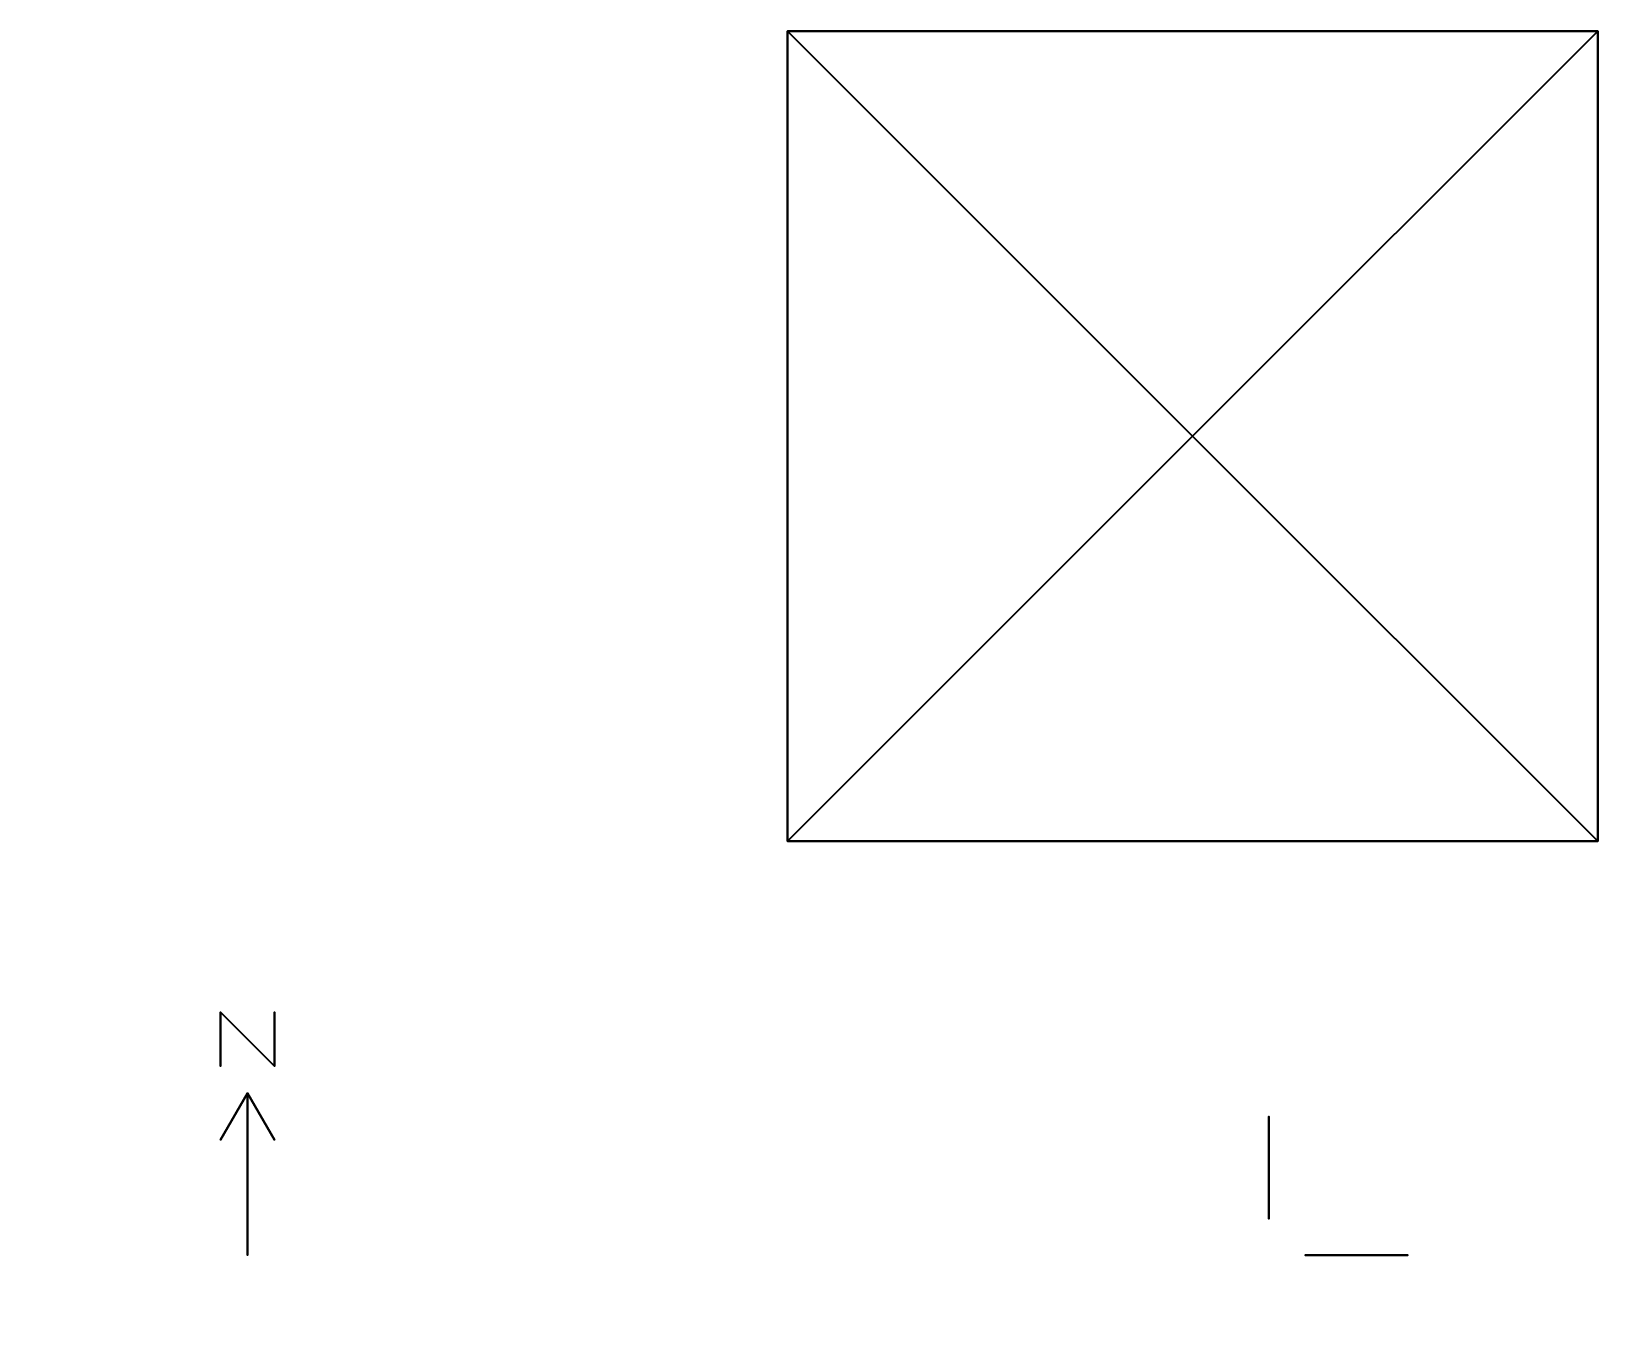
# Model space of a CAD drawing. Header units: metres. Extents: x -22.9 to 6.1, y -1.1 to 22.7.
import ezdxf

# ---------------------------------------------------------------- set-up
doc = ezdxf.new("R2010")
doc.units = ezdxf.units.M

msp = doc.modelspace()

# ---------------------------------------------------------------- linework, layer by layer
at = {"layer": '1', "color": 3}
for points in [[(-19.41227, 4.5, 0.1), (-19.41227, 4.5), (-19.41227, 3.5), (-19.41227, 3.5, 0.1)], [(-19.41227, 4.5, 0.1), (-19.41227, 4.5), (-18.41227, 3.5), (-18.41227, 3.5, 0.1)], [(-18.41227, 4.5, 0.1), (-18.41227, 4.5), (-18.41227, 3.5), (-18.41227, 3.5, 0.1)], [(-18.91227, 3, 0.1), (-18.91227, 3), (-19.41227, 2.13397), (-19.41227, 2.13397, 0.1)], [(-18.91227, 3, 0.1), (-18.91227, 3), (-18.91227, 0), (-18.91227, 0, 0.1)], [(-18.91227, 3, 0.1), (-18.91227, 3), (-18.41227, 2.13397), (-18.41227, 2.13397, 0.1)]]:
    msp.add_3dface(points, dxfattribs=at)
at = {"layer": 'BLOCK1_ZONEEAST', "color": 43}
for points in [[(6.08773, 22.66455, 3.5), (6.08773, 22.66455), (-1.41227, 15.16455), (-1.41227, 15.16455, 3.5)], [(6.08773, 7.66455, 3.5), (6.08773, 7.66455), (6.08773, 22.66455), (6.08773, 22.66455, 3.5)], [(-1.41227, 15.16455, 3.5), (-1.41227, 15.16455), (6.08773, 7.66455), (6.08773, 7.66455, 3.5)]]:
    msp.add_3dface(points, dxfattribs=at)
at = {"layer": 'BLOCK1_ZONEEAST', "color": 8}
msp.add_3dface([(6.08773, 22.66455), (6.08773, 7.66455), (-1.41227, 15.16455)], dxfattribs=at)
at = {"layer": 'BLOCK1_ZONEEAST', "color": 15}
msp.add_3dface([(-1.41227, 15.16455, 3.5), (6.08773, 7.66455, 3.5), (6.08773, 22.66455, 3.5)], dxfattribs=at)
at = {"layer": 'BLOCK1_ZONEEAST', "color": 143}
msp.add_3dface([(0, 0.67, 1.13), (0, 0.67, 0.29), (0, 2.57, 0.29), (0, 2.57, 1.13)], dxfattribs=at)
at = {"layer": 'BLOCK1_ZONENORTH', "color": 43}
for points in [[(-8.91227, 22.66455, 3.5), (-8.91227, 22.66455), (-1.41227, 15.16455), (-1.41227, 15.16455, 3.5)], [(6.08773, 22.66455, 3.5), (6.08773, 22.66455), (-8.91227, 22.66455), (-8.91227, 22.66455, 3.5)], [(-1.41227, 15.16455, 3.5), (-1.41227, 15.16455), (6.08773, 22.66455), (6.08773, 22.66455, 3.5)]]:
    msp.add_3dface(points, dxfattribs=at)
at = {"layer": 'BLOCK1_ZONENORTH', "color": 8}
msp.add_3dface([(6.08773, 22.66455), (-1.41227, 15.16455), (-8.91227, 22.66455)], dxfattribs=at)
at = {"layer": 'BLOCK1_ZONENORTH', "color": 15}
msp.add_3dface([(-8.91227, 22.66455, 3.5), (-1.41227, 15.16455, 3.5), (6.08773, 22.66455, 3.5)], dxfattribs=at)
at = {"layer": 'BLOCK1_ZONENORTH', "color": 143}
msp.add_3dface([(2.57, 0, 1.13), (2.57, 0, 0.29), (0.67, 0, 0.29), (0.67, 0, 1.13)], dxfattribs=at)
at = {"layer": 'BLOCK1_ZONESOUTH', "color": 43}
for points in [[(-1.41227, 15.16455, 3.5), (-1.41227, 15.16455), (-8.91227, 7.66455), (-8.91227, 7.66455, 3.5)], [(6.08773, 7.66455, 3.5), (6.08773, 7.66455), (-1.41227, 15.16455), (-1.41227, 15.16455, 3.5)], [(-8.91227, 7.66455, 3.5), (-8.91227, 7.66455), (6.08773, 7.66455), (6.08773, 7.66455, 3.5)]]:
    msp.add_3dface(points, dxfattribs=at)
at = {"layer": 'BLOCK1_ZONESOUTH', "color": 8}
msp.add_3dface([(-1.41227, 15.16455), (6.08773, 7.66455), (-8.91227, 7.66455)], dxfattribs=at)
at = {"layer": 'BLOCK1_ZONESOUTH', "color": 15}
msp.add_3dface([(-1.41227, 15.16455, 3.5), (-8.91227, 7.66455, 3.5), (6.08773, 7.66455, 3.5)], dxfattribs=at)
at = {"layer": 'BLOCK1_ZONESOUTH', "color": 143}
msp.add_3dface([(0.67, 0, 1.13), (0.67, 0, 0.29), (2.57, 0, 0.29), (2.57, 0, 1.13)], dxfattribs=at)
at = {"layer": 'BLOCK1_ZONEWEST', "color": 43}
for points in [[(-1.41227, 15.16455, 3.5), (-1.41227, 15.16455), (-8.91227, 22.66455), (-8.91227, 22.66455, 3.5)], [(-8.91227, 22.66455, 3.5), (-8.91227, 22.66455), (-8.91227, 7.66455), (-8.91227, 7.66455, 3.5)], [(-8.91227, 7.66455, 3.5), (-8.91227, 7.66455), (-1.41227, 15.16455), (-1.41227, 15.16455, 3.5)]]:
    msp.add_3dface(points, dxfattribs=at)
at = {"layer": 'BLOCK1_ZONEWEST', "color": 8}
msp.add_3dface([(-1.41227, 15.16455), (-8.91227, 7.66455), (-8.91227, 22.66455)], dxfattribs=at)
at = {"layer": 'BLOCK1_ZONEWEST', "color": 15}
msp.add_3dface([(-8.91227, 22.66455, 3.5), (-8.91227, 7.66455, 3.5), (-1.41227, 15.16455, 3.5)], dxfattribs=at)
at = {"layer": 'BLOCK1_ZONEWEST', "color": 143}
msp.add_3dface([(0, 2.57, 1.13), (0, 2.57, 0.29), (0, 0.67, 0.29), (0, 0.67, 1.13)], dxfattribs=at)

doc.saveas('drawing.dxf')
